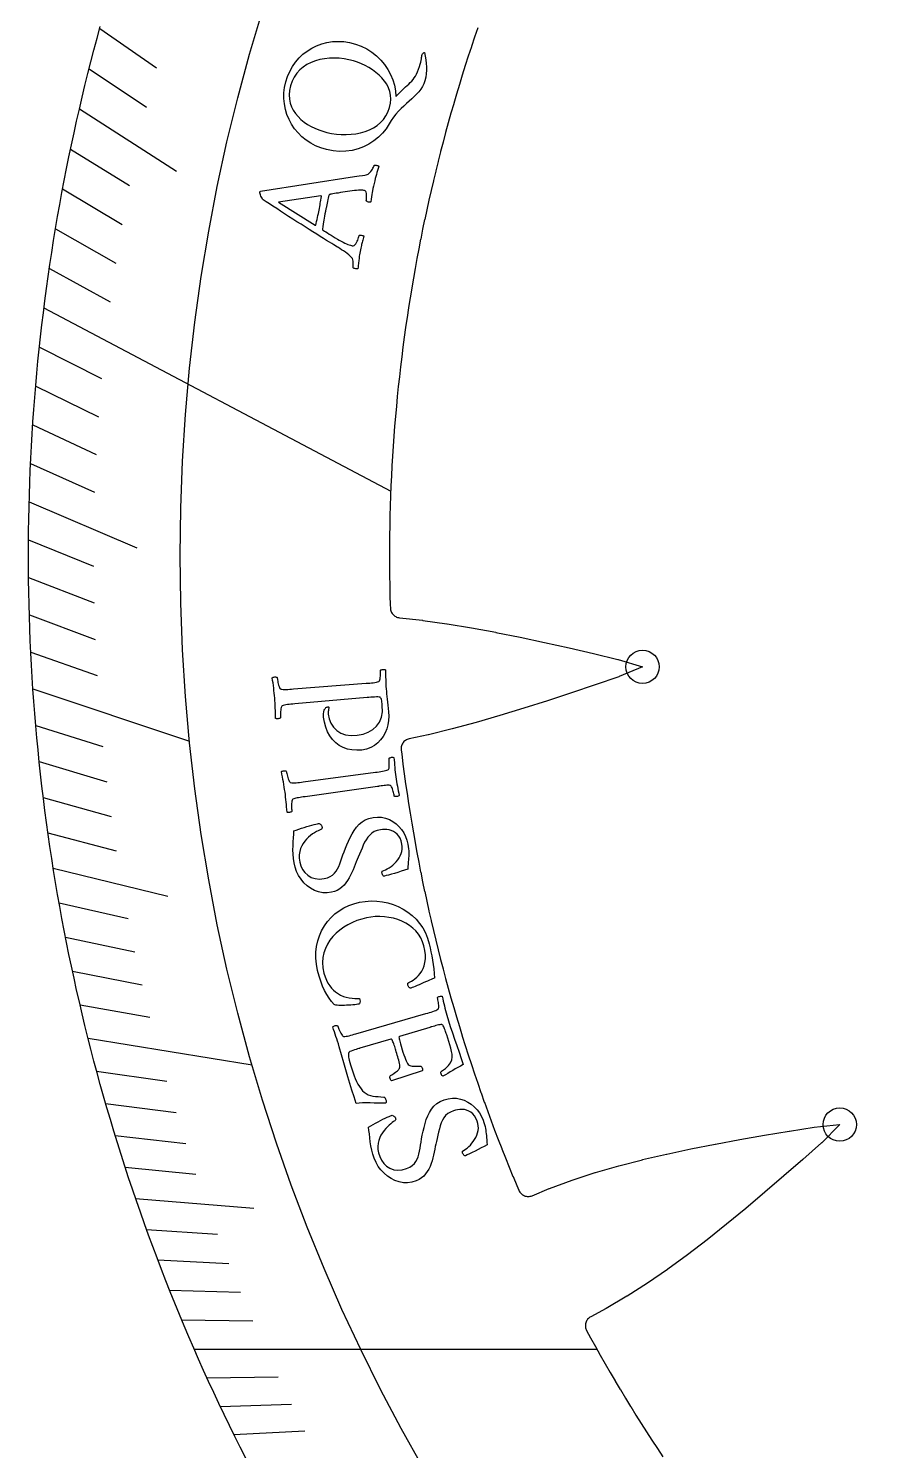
# Model space of a CAD drawing. Header units: millimetres. Extents: x -68 to 68, y -68 to 68.
# Drawn here: x -48.85 to -27.77, y -2.5 to 32.53 of the extents above; entities that cross this region are included whole.
import ezdxf

# ---------------------------------------------------------------- set-up
doc = ezdxf.new("R2010")
doc.units = ezdxf.units.MM
for name, color, linetype in [('CUT_INNER', 6, 'Continuous'), ('ENGRAVE', 7, 'Continuous'), ('ENGRAVE_FINE', 8, 'Continuous'), ('TEXT', 5, 'Continuous')]:
    doc.layers.add(name, color=color, linetype=linetype)

msp = doc.modelspace()

# ---------------------------------------------------------------- linework, layer by layer
at = {"layer": 'CUT_INNER'}
for points in [[(-43.5019, -2.6877), (-43.6375, -2.4204), (-43.7714, -2.1522), (-43.9037, -1.8832), (-44.0344, -1.6134), (-44.1634, -1.3428), (-44.2907, -1.0715), (-44.4164, -0.7993), (-44.5404, -0.5264), (-44.6627, -0.2527), (-44.7834, 0.0217), (-44.9023, 0.2968), (-45.0196, 0.5727), (-45.1352, 0.8493), (-45.249, 1.1266), (-45.3612, 1.4046), (-45.4717, 1.6833), (-45.5804, 1.9626), (-45.6874, 2.2426), (-45.7927, 2.5233), (-45.8963, 2.8046), (-45.9982, 3.0865), (-46.0983, 3.3691), (-46.1967, 3.6522), (-46.2934, 3.936), (-46.3883, 4.2203), (-46.4814, 4.5052), (-46.5728, 4.7907), (-46.6625, 5.0768), (-46.7504, 5.3634), (-46.8365, 5.6505), (-46.9209, 5.9381), (-47.0035, 6.2263), (-47.0844, 6.5149), (-47.1634, 6.8041), (-47.2407, 7.0937), (-47.3162, 7.3838), (-47.39, 7.6744), (-47.4619, 7.9654), (-47.5321, 8.2568), (-47.6005, 8.5487), (-47.667, 8.841), (-47.7318, 9.1336), (-47.7948, 9.4267), (-47.856, 9.7202), (-47.9154, 10.014), (-47.973, 10.3082), (-48.0288, 10.6027), (-48.0827, 10.8976), (-48.1349, 11.1928), (-48.1852, 11.4883), (-48.2338, 11.7841), (-48.2805, 12.0802), (-48.3254, 12.3766), (-48.3685, 12.6732), (-48.4097, 12.9701), (-48.4492, 13.2673), (-48.4868, 13.5647), (-48.5225, 13.8623), (-48.5565, 14.1602), (-48.5886, 14.4582), (-48.6189, 14.7564), (-48.6474, 15.0548), (-48.6741, 15.3534), (-48.6989, 15.6521), (-48.7218, 15.951), (-48.743, 16.2501), (-48.7623, 16.5492), (-48.7797, 16.8484), (-48.7954, 17.1478), (-48.8092, 17.4473), (-48.8211, 17.7468), (-48.8312, 18.0464), (-48.8395, 18.346), (-48.846, 18.6457), (-48.8506, 18.9455), (-48.8533, 19.2452), (-48.8543, 19.545), (-48.8533, 19.8447), (-48.8506, 20.1445), (-48.846, 20.4442), (-48.8396, 20.7439), (-48.8313, 21.0436), (-48.8212, 21.3432), (-48.8092, 21.6427), (-48.7955, 21.9421), (-48.7798, 22.2415), (-48.7624, 22.5408), (-48.7431, 22.8399), (-48.7219, 23.1389), (-48.699, 23.4378), (-48.6742, 23.7365), (-48.6476, 24.0351), (-48.6191, 24.3335), (-48.5888, 24.6318), (-48.5567, 24.9298), (-48.5227, 25.2276), (-48.4869, 25.5253), (-48.4493, 25.8227), (-48.4099, 26.1198), (-48.3687, 26.4167), (-48.3256, 26.7134), (-48.2807, 27.0098), (-48.234, 27.3059), (-48.1855, 27.6017), (-48.1351, 27.8972), (-48.083, 28.1924), (-48.029, 28.4873), (-47.9733, 28.7818), (-47.9157, 29.076), (-47.8563, 29.3698), (-47.7951, 29.6633), (-47.7322, 29.9563), (-47.6674, 30.249), (-47.6008, 30.5413), (-47.5324, 30.8332), (-47.4623, 31.1246), (-47.3903, 31.4156), (-47.3166, 31.7062), (-47.2411, 31.9963), (-47.1638, 32.2859), (-47.0848, 32.5751)], [(-37.7889, 32.5451), (-37.8674, 32.3145), (-37.8679, 32.313), (-37.9451, 32.0819), (-37.9455, 32.0804), (-38.0213, 31.8488), (-38.0217, 31.8474), (-38.096, 31.6153), (-38.0965, 31.6138), (-38.1694, 31.3813), (-38.1698, 31.3799), (-38.2413, 31.1469), (-38.2417, 31.1454), (-38.3117, 30.912), (-38.3122, 30.9106), (-38.3808, 30.6767), (-38.3812, 30.6753), (-38.4483, 30.441), (-38.4488, 30.4396), (-38.5145, 30.2049), (-38.5149, 30.2034), (-38.5791, 29.9684), (-38.5795, 29.9669), (-38.6424, 29.7315), (-38.6428, 29.73), (-38.7041, 29.4942), (-38.7045, 29.4927), (-38.7645, 29.2565), (-38.7648, 29.255), (-38.8233, 29.0185), (-38.8237, 29.017), (-38.8807, 28.7801), (-38.8811, 28.7786), (-38.9366, 28.5413), (-38.937, 28.5398), (-38.9911, 28.3023), (-38.9914, 28.3008), (-39.0441, 28.0629), (-39.0444, 28.0614), (-39.0956, 27.8231), (-39.0959, 27.8216), (-39.1457, 27.5831), (-39.146, 27.5816), (-39.1942, 27.3427), (-39.1945, 27.3412), (-39.2414, 27.1021), (-39.2416, 27.1006), (-39.287, 26.8612), (-39.2873, 26.8597), (-39.3311, 26.62), (-39.3314, 26.6185), (-39.3738, 26.3785), (-39.3741, 26.377), (-39.415, 26.1368), (-39.4152, 26.1353), (-39.4547, 25.8948), (-39.4549, 25.8933), (-39.4929, 25.6526), (-39.4931, 25.6511), (-39.5296, 25.4102), (-39.5298, 25.4087), (-39.5649, 25.1675), (-39.5651, 25.166), (-39.5986, 24.9246), (-39.5988, 24.9231), (-39.6309, 24.6816), (-39.6311, 24.68), (-39.6616, 24.4383), (-39.6618, 24.4368), (-39.6909, 24.1949), (-39.6911, 24.1933), (-39.7187, 23.9512), (-39.7189, 23.9497), (-39.745, 23.7074), (-39.7451, 23.7059), (-39.7698, 23.4635), (-39.7699, 23.462), (-39.793, 23.2194), (-39.7932, 23.2179), (-39.8148, 22.9752), (-39.815, 22.9736), (-39.8351, 22.7308), (-39.8353, 22.7293), (-39.8539, 22.4863), (-39.854, 22.4848), (-39.8712, 22.2417), (-39.8713, 22.2402), (-39.887, 21.997), (-39.8871, 21.9955), (-39.9013, 21.7522), (-39.9014, 21.7507), (-39.9141, 21.5074), (-39.9142, 21.5058), (-39.9254, 21.2624), (-39.9254, 21.2609), (-39.9352, 21.0174), (-39.9352, 21.0159), (-39.9434, 20.7723), (-39.9435, 20.7708), (-39.9502, 20.5272), (-39.9502, 20.5257), (-39.9555, 20.2821), (-39.9555, 20.2805), (-39.9592, 20.0369), (-39.9593, 20.0354), (-39.9615, 19.7917), (-39.9615, 19.7902), (-39.9623, 19.5465), (-39.9623, 19.545), (-39.9615, 19.3013), (-39.9615, 19.2998), (-39.9593, 19.0561), (-39.9592, 19.0546), (-39.9555, 18.8109), (-39.9555, 18.8094), (-39.9502, 18.5658), (-39.9502, 18.5642), (-39.9435, 18.3207), (-39.9434, 18.3191), (-39.9412, 18.2535), (-39.9393, 18.2299), (-39.9351, 18.2065), (-39.9288, 18.1836), (-39.9202, 18.1614), (-39.9097, 18.1401), (-39.8971, 18.12), (-39.8827, 18.1011), (-39.8666, 18.0837), (-39.8489, 18.0678), (-39.8297, 18.0538), (-39.8093, 18.0416), (-39.7879, 18.0314), (-39.7656, 18.0232), (-39.7426, 18.0173), (-39.7191, 18.0135), (-39.1465, 17.9496), (-39.1429, 17.9491), (-38.5465, 17.8651), (-38.5435, 17.8646), (-37.9458, 17.7657), (-37.9434, 17.7653), (-37.3446, 17.6541), (-37.3427, 17.6537), (-36.7429, 17.5329), (-36.7415, 17.5326), (-36.1414, 17.4047), (-35.5392, 17.2711), (-34.9367, 17.133), (-34.9354, 17.1327), (-34.3371, 16.9888), (-34.3299, 16.9869), (-33.7346, 16.8054), (-33.7297, 16.8036), (-33.7347, 16.8012), (-34.309, 16.5624), (-34.316, 16.5598), (-34.8974, 16.358), (-34.8986, 16.3575), (-35.483, 16.1616), (-36.0689, 15.9697), (-36.6556, 15.7829), (-36.6569, 15.7825), (-37.242, 15.6035), (-37.2438, 15.6029), (-37.8289, 15.4336), (-37.8312, 15.4329), (-38.4164, 15.2759), (-38.4193, 15.2751), (-39.0045, 15.133), (-39.008, 15.1322), (-39.478, 15.0324), (-39.5019, 15.0261), (-39.525, 15.0174), (-39.5471, 15.0066), (-39.5681, 14.9935), (-39.5877, 14.9785), (-39.6057, 14.9617), (-39.6219, 14.9431), (-39.6363, 14.9231), (-39.6486, 14.9017), (-39.6587, 14.8792), (-39.6666, 14.8558), (-39.6721, 14.8317), (-39.6753, 14.8073), (-39.676, 14.7826), (-39.6742, 14.758), (-39.6618, 14.6547), (-39.6616, 14.6532), (-39.6311, 14.4114), (-39.6309, 14.4099), (-39.5988, 14.1683), (-39.5986, 14.1668), (-39.5651, 13.9255), (-39.5649, 13.924), (-39.5298, 13.6828), (-39.5296, 13.6813), (-39.4931, 13.4404), (-39.4929, 13.4389), (-39.4549, 13.1982), (-39.4547, 13.1966), (-39.4152, 12.9562), (-39.415, 12.9547), (-39.3741, 12.7145), (-39.3738, 12.713), (-39.3314, 12.473), (-39.3311, 12.4715), (-39.2873, 12.2318), (-39.287, 12.2303), (-39.2416, 11.9909), (-39.2414, 11.9894), (-39.1945, 11.7502), (-39.1942, 11.7487), (-39.146, 11.5099), (-39.1457, 11.5084), (-39.0959, 11.2698), (-39.0956, 11.2683), (-39.0444, 11.0301), (-39.0441, 11.0286), (-38.9914, 10.7907), (-38.9911, 10.7892), (-38.937, 10.5516), (-38.9366, 10.5501), (-38.8811, 10.3129), (-38.8807, 10.3114), (-38.8237, 10.0745), (-38.8233, 10.073), (-38.7648, 9.8364), (-38.7645, 9.835), (-38.7045, 9.5988), (-38.7041, 9.5973), (-38.6428, 9.3615), (-38.6424, 9.36), (-38.5795, 9.1246), (-38.5791, 9.1231), (-38.5149, 8.888), (-38.5145, 8.8865), (-38.4488, 8.6519), (-38.4483, 8.6504), (-38.3812, 8.4162), (-38.3808, 8.4147), (-38.3122, 8.1809), (-38.3117, 8.1794), (-38.2417, 7.946), (-38.2413, 7.9446), (-38.1698, 7.7116), (-38.1694, 7.7101), (-38.0965, 7.4776), (-38.096, 7.4762), (-38.0217, 7.2441), (-38.0213, 7.2426), (-37.9455, 7.011), (-37.9451, 7.0096), (-37.8679, 6.7784), (-37.8674, 6.777), (-37.7889, 6.5463), (-37.7884, 6.5449), (-37.7084, 6.3147), (-37.7079, 6.3133), (-37.6265, 6.0836), (-37.626, 6.0821), (-37.5432, 5.853), (-37.5427, 5.8515), (-37.4585, 5.6229), (-37.4579, 5.6214), (-37.3723, 5.3933), (-37.3718, 5.3918), (-37.2848, 5.1642), (-37.2842, 5.1628), (-37.1958, 4.9357), (-37.1953, 4.9343), (-37.1055, 4.7078), (-37.1049, 4.7063), (-37.0137, 4.4804), (-37.0132, 4.479), (-36.9206, 4.2535), (-36.92, 4.2521), (-36.8261, 4.0273), (-36.8255, 4.0259), (-36.776, 3.9094), (-36.7654, 3.8875), (-36.7526, 3.8666), (-36.7379, 3.8471), (-36.7214, 3.8291), (-36.7031, 3.8129), (-36.6834, 3.7984), (-36.6624, 3.786), (-36.6403, 3.7757), (-36.6172, 3.7676), (-36.5935, 3.7618), (-36.5693, 3.7583), (-36.5449, 3.7572), (-36.5205, 3.7585), (-36.4964, 3.7622), (-36.4727, 3.7682), (-36.4497, 3.7765), (-36.0272, 3.9526), (-36.0223, 3.9545), (-35.4666, 4.1592), (-35.4622, 4.1607), (-34.8963, 4.345), (-34.8923, 4.3463), (-34.3172, 4.5125), (-34.3138, 4.5135), (-33.7306, 4.6641), (-33.7277, 4.6648), (-33.1376, 4.8021), (-33.1352, 4.8026), (-32.5394, 4.9291), (-32.5376, 4.9295), (-31.9372, 5.0474), (-31.9358, 5.0477), (-31.3324, 5.1591), (-30.7249, 5.2661), (-30.1154, 5.3691), (-30.1141, 5.3693), (-29.5063, 5.4654), (-29.4989, 5.4663), (-28.8794, 5.5265), (-28.8742, 5.5267), (-28.878, 5.5226), (-29.3172, 5.0822), (-29.3226, 5.077), (-29.7825, 4.6681), (-29.7835, 4.6673), (-30.2484, 4.2626), (-30.7163, 3.8611), (-31.1868, 3.464), (-31.1879, 3.4631), (-31.6599, 3.0738), (-31.6614, 3.0726), (-32.1371, 2.6923), (-32.139, 2.6908), (-32.6195, 2.3218), (-32.6219, 2.32), (-33.1083, 1.9647), (-33.1112, 1.9626), (-33.6046, 1.6236), (-33.608, 1.6213), (-34.1095, 1.3008), (-34.1136, 1.2983), (-34.6242, 0.9986), (-34.6288, 0.996), (-35.0053, 0.7959), (-35.0265, 0.7832), (-35.0464, 0.7685), (-35.0647, 0.7519), (-35.0813, 0.7336), (-35.096, 0.7137), (-35.1087, 0.6925), (-35.1192, 0.6702), (-35.1275, 0.6469), (-35.1334, 0.6229), (-35.1369, 0.5984), (-35.138, 0.5737), (-35.1366, 0.549), (-35.1328, 0.5246), (-35.1266, 0.5007), (-35.1181, 0.4775), (-35.1074, 0.4552), (-35.0101, 0.2773), (-35.0094, 0.2759), (-34.8912, 0.0628), (-34.8905, 0.0615), (-34.771, -0.1509), (-34.7703, -0.1523), (-34.6495, -0.3639), (-34.6487, -0.3652), (-34.5267, -0.5761), (-34.5259, -0.5775), (-34.4026, -0.7876), (-34.4018, -0.7889), (-34.2772, -0.9983), (-34.2764, -0.9996), (-34.1505, -1.2083), (-34.1497, -1.2096), (-34.0225, -1.4174), (-34.0217, -1.4187), (-33.8932, -1.6258), (-33.8924, -1.6271), (-33.7627, -1.8333), (-33.7619, -1.8346), (-33.6309, -2.0401), (-33.63, -2.0414), (-33.4978, -2.246), (-33.4969, -2.2473), (-33.3634, -2.4512), (-33.3626, -2.4525), (-33.2278, -2.6555)]]:
    msp.add_lwpolyline(points, dxfattribs=at)
at = {"layer": 'ENGRAVE'}
for points in [[(-48.4717, 25.6478), (-39.9309, 21.1286)], [(-48.7436, 16.2595), (-44.8873, 14.9731)], [(-47.3858, 7.6575), (-43.3415, 7.004)], [(-44.7739, 0), (-34.8561, 0)]]:
    msp.add_lwpolyline(points, dxfattribs=at)
for centre, radius in [((0, 19.5457), 45.1196), ((-33.7289, 16.8037), 0.4104), ((-28.8735, 5.5271), 0.4104)]:
    msp.add_circle(centre, radius, dxfattribs=at)
at = {"layer": 'ENGRAVE_FINE'}
for points in [[(-47.0981, 32.5267), (-45.7005, 31.5615)], [(-47.3602, 31.5353), (-45.9443, 30.5925)], [(-47.5997, 30.546), (-45.2065, 29.0102)], [(-47.817, 29.5592), (-46.366, 28.6622)], [(-48.0125, 28.5755), (-46.5445, 27.7018)], [(-48.1865, 27.5954), (-46.702, 26.7453)], [(-48.3395, 26.6194), (-46.8389, 25.7931)], [(-48.5836, 24.6811), (-47.0524, 23.9032)], [(-48.6756, 23.7197), (-47.1297, 22.9663)], [(-48.7482, 22.7639), (-47.1881, 22.0354)], [(-48.8016, 21.8141), (-47.2278, 21.1107)], [(-48.8363, 20.8707), (-46.1863, 19.7382)], [(-48.8527, 19.934), (-47.253, 19.2812)], [(-48.8513, 19.0042), (-47.2393, 18.3771)], [(-48.8323, 18.0817), (-47.2086, 17.4805)], [(-48.7963, 17.1667), (-47.1613, 16.5915)], [(-48.6746, 15.3602), (-47.0186, 14.8376)], [(-48.5898, 14.4692), (-46.924, 13.9731)], [(-48.4895, 13.5865), (-46.8144, 13.1172)], [(-48.374, 12.7125), (-46.6902, 12.27)], [(-48.2439, 11.8472), (-45.4178, 11.1532)], [(-48.0994, 10.9909), (-46.3997, 10.6025)], [(-47.941, 10.1436), (-46.2341, 9.7825)], [(-47.769, 9.3056), (-46.0554, 8.9718)], [(-47.5838, 8.4768), (-45.8641, 8.1705)], [(-47.1752, 6.8478), (-45.4448, 6.5966)], [(-46.9525, 6.0476), (-45.2176, 5.8242)], [(-46.718, 5.2572), (-44.9791, 5.0615)], [(-46.4721, 4.4765), (-44.7297, 4.3086)], [(-46.215, 3.7056), (-43.2994, 3.4718)], [(-45.9472, 2.9446), (-44.1994, 2.8326)], [(-45.6688, 2.1935), (-43.9191, 2.1095)], [(-45.3803, 1.4524), (-43.6292, 1.3963)], [(-45.0819, 0.7212), (-43.33, 0.6932)], [(-44.4567, -0.7112), (-42.7049, -0.6832)], [(-44.1305, -1.4124), (-42.3794, -1.3563)], [(-43.7955, -2.1035), (-42.0459, -2.0195)]]:
    msp.add_lwpolyline(points, dxfattribs=at)
at = {"layer": 'TEXT'}
for points in [[(-42.5173, 31.2107), (-42.4739, 31.3443), (-42.4191, 31.4705), (-42.353, 31.589), (-42.2755, 31.6998), (-42.1882, 31.8015), (-42.0925, 31.8927), (-41.9883, 31.9734), (-41.8758, 32.0436), (-41.7566, 32.1023), (-41.6322, 32.1485), (-41.5026, 32.1824), (-41.3679, 32.2039), (-41.2296, 32.2116), (-41.0891, 32.204), (-40.9464, 32.1814), (-40.8014, 32.1437), (-40.6565, 32.0906), (-40.5216, 32.0242), (-40.3968, 31.9446), (-40.282, 31.8519), (-40.1782, 31.7488), (-40.0864, 31.6382), (-40.0066, 31.52), (-39.9387, 31.3941), (-39.8837, 31.2632), (-39.8428, 31.1296), (-39.816, 30.9933), (-39.8032, 30.8542), (-39.7506, 30.911), (-39.7004, 30.9626), (-39.6527, 31.0089), (-39.6075, 31.05), (-39.5647, 31.088), (-39.5241, 31.1249), (-39.4856, 31.1608), (-39.4492, 31.1956), (-39.4149, 31.2314), (-39.3824, 31.2701), (-39.3517, 31.3117), (-39.3228, 31.3561), (-39.2954, 31.4056), (-39.2695, 31.462), (-39.2448, 31.5255), (-39.2214, 31.5961), (-39.2055, 31.65), (-39.1925, 31.6987), (-39.1824, 31.7421), (-39.1753, 31.7804), (-39.1702, 31.8128), (-39.1663, 31.839), (-39.1635, 31.8588), (-39.1618, 31.8723), (-39.1582, 31.882), (-39.1535, 31.8917), (-39.1478, 31.9012), (-39.1409, 31.9107), (-39.1336, 31.9192), (-39.1263, 31.9258), (-39.119, 31.9306), (-39.1117, 31.9335), (-39.109, 31.9345), (-39.1058, 31.9349), (-39.1024, 31.9346), (-39.0985, 31.9336), (-39.0826, 31.8436), (-39.0696, 31.7553), (-39.0593, 31.669), (-39.0519, 31.5844), (-39.0499, 31.5003), (-39.056, 31.4153), (-39.0701, 31.3294), (-39.0923, 31.2425), (-39.1186, 31.1687), (-39.1524, 31.099), (-39.1936, 31.0332), (-39.2422, 30.9714), (-39.2961, 30.9118), (-39.3533, 30.8528), (-39.4138, 30.7942), (-39.4775, 30.7362), (-39.543, 30.6774), (-39.6085, 30.6167), (-39.6742, 30.5539), (-39.7401, 30.4891), (-39.804, 30.4204), (-39.8639, 30.346), (-39.9197, 30.2657), (-39.9714, 30.1797), (-40.0476, 30.0589), (-40.1355, 29.9483), (-40.2354, 29.8479), (-40.3471, 29.7574), (-40.4689, 29.6789), (-40.5989, 29.6142), (-40.7371, 29.5634), (-40.8836, 29.5265), (-41.0361, 29.5051), (-41.1921, 29.501), (-41.3517, 29.5143), (-41.5148, 29.5451), (-41.6514, 29.5849), (-41.7804, 29.6366), (-41.9015, 29.7003), (-42.0148, 29.7761), (-42.1193, 29.8621), (-42.2138, 29.9563), (-42.2983, 30.0587), (-42.3728, 30.1694), (-42.4361, 30.2867), (-42.4871, 30.4092), (-42.5256, 30.5368), (-42.5518, 30.6694), (-42.5645, 30.8046), (-42.563, 30.94), (-42.5473, 31.0754), (-42.5173, 31.2107)], [(-42.4002, 31.1152), (-42.4243, 31.0018), (-42.4335, 30.8935), (-42.4278, 30.7903), (-42.4072, 30.6924), (-42.3741, 30.6001), (-42.331, 30.5134), (-42.278, 30.4326), (-42.215, 30.3575), (-42.1438, 30.2883), (-42.0662, 30.2248), (-41.9822, 30.1671), (-41.8919, 30.1152), (-41.7977, 30.0692), (-41.7019, 30.0293), (-41.6046, 29.9953), (-41.5058, 29.9674), (-41.3892, 29.9423), (-41.2708, 29.9252), (-41.1507, 29.9161), (-41.0288, 29.9148), (-40.9077, 29.9217), (-40.7899, 29.9369), (-40.6752, 29.9606), (-40.5637, 29.9926), (-40.4576, 30.0333), (-40.3591, 30.0828), (-40.2682, 30.1413), (-40.1847, 30.2087), (-40.1111, 30.2856), (-40.0497, 30.3728), (-40.0004, 30.4704), (-39.9631, 30.5783), (-39.9401, 30.6853), (-39.9314, 30.7877), (-39.937, 30.8858), (-39.957, 30.9795), (-39.9892, 31.0688), (-40.0315, 31.1538), (-40.084, 31.2343), (-40.1467, 31.3106), (-40.2176, 31.3819), (-40.2946, 31.448), (-40.3778, 31.5087), (-40.4672, 31.564), (-40.5604, 31.6138), (-40.655, 31.6578), (-40.7512, 31.6959), (-40.8488, 31.7282), (-40.9641, 31.7583), (-41.0813, 31.7803), (-41.2003, 31.7942), (-41.3213, 31.7998), (-41.4418, 31.7966), (-41.5596, 31.784), (-41.6747, 31.762), (-41.787, 31.7304), (-41.8943, 31.6891), (-41.9942, 31.6381), (-42.0867, 31.5773), (-42.1717, 31.5067), (-42.2469, 31.4256), (-42.3102, 31.3333), (-42.3613, 31.2298), (-42.4002, 31.1152)], [(-41.2381, 27.139), (-41.244, 27.1426), (-41.2616, 27.1534), (-41.2909, 27.1714), (-41.3318, 27.1966), (-41.3829, 27.228), (-41.4423, 27.2644), (-41.51, 27.306), (-41.5861, 27.3527), (-41.6685, 27.4037), (-41.7553, 27.4581), (-41.8466, 27.5159), (-41.9421, 27.5772), (-42.0406, 27.6406), (-42.1404, 27.7047), (-42.2417, 27.7697), (-42.3444, 27.8354), (-42.4466, 27.901), (-42.5466, 27.9656), (-42.6443, 28.0291), (-42.7399, 28.0916), (-42.8314, 28.1519), (-42.9171, 28.2086), (-42.9972, 28.2619), (-43.0715, 28.3116), (-43.0862, 28.3262), (-43.1008, 28.3461), (-43.1154, 28.3712), (-43.13, 28.4017), (-43.1424, 28.4326), (-43.1503, 28.459), (-43.1538, 28.4808), (-43.1529, 28.4981), (-43.152, 28.5019), (-43.1509, 28.505), (-43.1498, 28.5071), (-43.1486, 28.5084), (-43.1472, 28.5096), (-43.1453, 28.5116), (-43.143, 28.5143), (-43.1402, 28.5178), (-40.823, 28.8819), (-40.7087, 28.8975), (-40.6232, 28.9095), (-40.5665, 28.9179), (-40.5385, 28.9229), (-40.5139, 28.9303), (-40.4898, 28.9429), (-40.466, 28.9605), (-40.4427, 28.9833), (-40.4207, 29.0089), (-40.401, 29.035), (-40.3836, 29.0616), (-40.3685, 29.0888), (-40.356, 29.1138), (-40.3465, 29.1339), (-40.34, 29.1492), (-40.3366, 29.1596), (-40.3234, 29.1636), (-40.308, 29.1644), (-40.2904, 29.1621), (-40.2706, 29.1566), (-40.2518, 29.15), (-40.2374, 29.1444), (-40.2273, 29.1399), (-40.2215, 29.1364), (-40.2389, 29.0809), (-40.2553, 29.0282), (-40.2706, 28.9785), (-40.2849, 28.9317), (-40.2988, 28.884), (-40.3129, 28.8316), (-40.3272, 28.7745), (-40.3417, 28.7127), (-40.3561, 28.6474), (-40.3683, 28.5876), (-40.3784, 28.5333), (-40.3864, 28.4847), (-40.3938, 28.4359), (-40.4022, 28.3813), (-40.4114, 28.3209), (-40.4216, 28.2547), (-40.4328, 28.2499), (-40.4466, 28.248), (-40.463, 28.249), (-40.482, 28.2529), (-40.5005, 28.2589), (-40.5156, 28.266), (-40.5272, 28.2741), (-40.5354, 28.2834), (-40.5319, 28.3042), (-40.529, 28.3305), (-40.5268, 28.3622), (-40.5253, 28.3993), (-40.5253, 28.4363), (-40.528, 28.4675), (-40.5332, 28.4929), (-40.5411, 28.5126), (-40.5492, 28.5218), (-40.5609, 28.5297), (-40.5761, 28.5362), (-40.5948, 28.5414), (-40.6167, 28.5445), (-40.6458, 28.5458), (-40.682, 28.5452), (-40.7253, 28.5427), (-40.7738, 28.5387), (-40.8255, 28.5335), (-40.8804, 28.527), (-40.9385, 28.5194), (-40.9978, 28.5111), (-41.0563, 28.5025), (-41.1141, 28.4937), (-41.1711, 28.4847), (-41.2252, 28.4759), (-41.2744, 28.4679), (-41.3185, 28.4607), (-41.3577, 28.4542), (-41.3898, 28.4489), (-41.4127, 28.445), (-41.4264, 28.4427), (-41.431, 28.442), (-41.4316, 28.4416), (-41.4335, 28.4404), (-41.4366, 28.4383), (-41.441, 28.4355), (-41.4454, 28.4321), (-41.4489, 28.4286), (-41.4513, 28.4248), (-41.4527, 28.4208), (-41.4615, 28.3884), (-41.4705, 28.3524), (-41.4797, 28.3126), (-41.4891, 28.2691), (-41.4985, 28.2245), (-41.5075, 28.1815), (-41.5161, 28.14), (-41.5244, 28.1), (-41.5265, 28.0897), (-41.5286, 28.0793), (-41.5307, 28.069), (-41.5328, 28.0587), (-41.5349, 28.0486), (-41.5368, 28.0391), (-41.5387, 28.0301), (-41.5404, 28.0215), (-41.5524, 27.9619), (-41.5631, 27.9068), (-41.5726, 27.8564), (-41.5808, 27.8105), (-41.5886, 27.7637), (-41.5968, 27.7105), (-41.6054, 27.651), (-41.6143, 27.5852), (-41.6144, 27.5828), (-41.6137, 27.5797), (-41.6125, 27.576), (-41.6105, 27.5716), (-41.6085, 27.5674), (-41.6071, 27.5645), (-41.6062, 27.5627), (-41.6059, 27.5621), (-41.6012, 27.5592), (-41.5869, 27.5504), (-41.563, 27.5358), (-41.5296, 27.5153), (-41.4897, 27.4908), (-41.4462, 27.4641), (-41.3991, 27.4351), (-41.3484, 27.4039), (-41.2967, 27.3724), (-41.2465, 27.3426), (-41.1978, 27.3144), (-41.1508, 27.2879), (-41.1045, 27.2619), (-41.0617, 27.24), (-41.0224, 27.2222), (-40.9867, 27.2086), (-40.9543, 27.1979), (-40.9253, 27.1892), (-40.8997, 27.1824), (-40.8774, 27.1776), (-40.8552, 27.1775), (-40.8338, 27.1857), (-40.8133, 27.2022), (-40.7935, 27.227), (-40.7754, 27.2564), (-40.7594, 27.2867), (-40.7456, 27.3179), (-40.7339, 27.35), (-40.7245, 27.3796), (-40.7174, 27.403), (-40.7124, 27.4203), (-40.7097, 27.4314), (-40.7027, 27.434), (-40.6914, 27.4352), (-40.6758, 27.4351), (-40.656, 27.4336), (-40.6356, 27.4309), (-40.6183, 27.4273), (-40.6041, 27.4227), (-40.593, 27.4172), (-40.6022, 27.3806), (-40.6109, 27.3468), (-40.6189, 27.3158), (-40.6265, 27.2876), (-40.6337, 27.2607), (-40.6409, 27.2338), (-40.6481, 27.207), (-40.6553, 27.1801), (-40.6627, 27.151), (-40.6702, 27.1175), (-40.6781, 27.0796), (-40.6861, 27.0373), (-40.6937, 26.9946), (-40.7001, 26.9552), (-40.7053, 26.9194), (-40.7093, 26.8869), (-40.7127, 26.8562), (-40.7161, 26.8255), (-40.7194, 26.7947), (-40.7228, 26.764), (-40.7264, 26.7313), (-40.7308, 26.6945), (-40.7358, 26.6536), (-40.7415, 26.6087), (-40.7484, 26.6063), (-40.7596, 26.6056), (-40.7749, 26.6067), (-40.7945, 26.6096), (-40.8146, 26.6136), (-40.8318, 26.6181), (-40.8459, 26.6232), (-40.857, 26.6288), (-40.8545, 26.6504), (-40.8531, 26.6788), (-40.8529, 26.714), (-40.8539, 26.7559), (-40.8576, 26.7977), (-40.8653, 26.8328), (-40.8771, 26.861), (-40.8931, 26.8823), (-40.9282, 26.9189), (-40.9659, 26.9537), (-41.0064, 26.9867), (-41.0495, 27.0178), (-41.0947, 27.048), (-41.1412, 27.0783), (-41.189, 27.1086), (-41.2381, 27.139)], [(-42.6995, 28.2492), (-41.7963, 27.6807), (-41.7958, 27.6807), (-41.7941, 27.6808), (-41.7914, 27.681), (-41.7877, 27.6812), (-41.7838, 27.6816), (-41.781, 27.6826), (-41.7791, 27.6839), (-41.7782, 27.6858), (-41.7682, 27.7268), (-41.7577, 27.7717), (-41.7465, 27.8206), (-41.7348, 27.8734), (-41.7235, 27.9255), (-41.7134, 27.9721), (-41.7047, 28.0134), (-41.6972, 28.0492), (-41.688, 28.0958), (-41.6797, 28.1401), (-41.6723, 28.1822), (-41.6659, 28.222), (-41.6598, 28.2616), (-41.6532, 28.3031), (-41.6462, 28.3463), (-41.6388, 28.3914), (-41.6387, 28.3953), (-41.64, 28.3987), (-41.6427, 28.4015), (-41.6469, 28.4039), (-41.6512, 28.4058), (-41.6542, 28.4071), (-41.6561, 28.4079), (-41.6567, 28.4082)], [(-40.6462, 14.7554), (-40.7692, 14.7481), (-40.8861, 14.7557), (-40.9969, 14.7785), (-41.1016, 14.8166), (-41.1985, 14.8687), (-41.2859, 14.9336), (-41.3638, 15.0114), (-41.432, 15.1019), (-41.4892, 15.2038), (-41.5339, 15.3155), (-41.5659, 15.437), (-41.5853, 15.5681), (-41.5865, 15.5864), (-41.5869, 15.6075), (-41.5864, 15.6314), (-41.5851, 15.658), (-41.5828, 15.6847), (-41.5791, 15.7089), (-41.574, 15.7305), (-41.5677, 15.7495), (-41.5629, 15.7553), (-41.5565, 15.7634), (-41.5484, 15.7738), (-41.5386, 15.7864), (-41.5269, 15.7987), (-41.513, 15.808), (-41.497, 15.8142), (-41.4788, 15.8174), (-41.4677, 15.8171), (-41.4601, 15.8138), (-41.456, 15.8075), (-41.4555, 15.7982), (-41.4583, 15.7806), (-41.4614, 15.7625), (-41.4647, 15.7437), (-41.4682, 15.7245), (-41.471, 15.7045), (-41.4725, 15.6835), (-41.4725, 15.6616), (-41.471, 15.6388), (-41.4489, 15.52), (-41.4064, 15.4134), (-41.3435, 15.3192), (-41.2603, 15.2375), (-41.1591, 15.1737), (-41.0421, 15.1331), (-40.9095, 15.1157), (-40.7612, 15.1212), (-40.6139, 15.1477), (-40.4844, 15.1931), (-40.3725, 15.2572), (-40.2782, 15.34), (-40.2054, 15.4412), (-40.158, 15.5607), (-40.1358, 15.6987), (-40.1386, 15.8553), (-40.1408, 15.8761), (-40.1439, 15.9018), (-40.148, 15.9323), (-40.1531, 15.9676), (-40.1599, 16.0012), (-40.1691, 16.0266), (-40.1809, 16.0438), (-40.1951, 16.0528), (-40.2184, 16.0581), (-40.2482, 16.0611), (-40.2846, 16.0617), (-40.3275, 16.0599), (-40.3738, 16.0568), (-40.4203, 16.0535), (-40.4671, 16.0498), (-40.5141, 16.0459), (-42.2974, 15.8918), (-42.3437, 15.8877), (-42.3884, 15.8834), (-42.4315, 15.879), (-42.4729, 15.8745), (-42.5116, 15.8691), (-42.5464, 15.8621), (-42.5772, 15.8536), (-42.6041, 15.8434), (-42.6139, 15.8349), (-42.6226, 15.8199), (-42.6301, 15.7984), (-42.6366, 15.7704), (-42.6417, 15.7388), (-42.6455, 15.7065), (-42.6477, 15.6735), (-42.6486, 15.6399), (-42.6485, 15.6084), (-42.6481, 15.5823), (-42.6474, 15.5613), (-42.6463, 15.5456), (-42.656, 15.5388), (-42.6689, 15.5331), (-42.6852, 15.5284), (-42.7049, 15.5248), (-42.7247, 15.523), (-42.7415, 15.5241), (-42.7554, 15.5278), (-42.7663, 15.5344), (-42.7682, 15.5996), (-42.7701, 15.6634), (-42.7721, 15.7258), (-42.7741, 15.7868), (-42.7765, 15.8476), (-42.7798, 15.909), (-42.7838, 15.9712), (-42.7886, 16.0342), (-42.794, 16.0955), (-42.8001, 16.1569), (-42.807, 16.2187), (-42.8146, 16.2806), (-42.8227, 16.343), (-42.831, 16.4063), (-42.8396, 16.4704), (-42.8484, 16.5353), (-42.8387, 16.5435), (-42.8256, 16.5495), (-42.8092, 16.5533), (-42.7894, 16.5548), (-42.7694, 16.5544), (-42.7525, 16.5525), (-42.7388, 16.5489), (-42.7282, 16.5438), (-42.7267, 16.5281), (-42.724, 16.5073), (-42.7201, 16.4814), (-42.7151, 16.4504), (-42.7087, 16.4172), (-42.7011, 16.3846), (-42.6921, 16.3527), (-42.6818, 16.3214), (-42.6708, 16.2942), (-42.6599, 16.2743), (-42.6489, 16.2619), (-42.638, 16.2568), (-42.6098, 16.2512), (-42.578, 16.2478), (-42.5426, 16.2466), (-42.5035, 16.2476), (-42.4619, 16.2498), (-42.4187, 16.2525), (-42.3739, 16.2556), (-42.3275, 16.259), (-40.5387, 16.3979), (-40.4922, 16.4017), (-40.447, 16.4056), (-40.4033, 16.4096), (-40.3608, 16.4138), (-40.3212, 16.4188), (-40.2857, 16.4254), (-40.2543, 16.4333), (-40.2271, 16.4428), (-40.2155, 16.4492), (-40.206, 16.4625), (-40.1986, 16.4825), (-40.1934, 16.5094), (-40.1896, 16.5398), (-40.1866, 16.5707), (-40.1845, 16.6021), (-40.1832, 16.6339), (-40.1825, 16.6635), (-40.1822, 16.6881), (-40.1824, 16.7078), (-40.183, 16.7226), (-40.1732, 16.7288), (-40.1601, 16.734), (-40.1437, 16.7381), (-40.124, 16.7411), (-40.1041, 16.7424), (-40.0873, 16.7411), (-40.0735, 16.7373), (-40.0629, 16.731), (-40.0608, 16.6699), (-40.059, 16.6095), (-40.0574, 16.5499), (-40.0561, 16.491), (-40.0544, 16.4326), (-40.0519, 16.3745), (-40.0485, 16.3168), (-40.0442, 16.2594), (-40.0389, 16.199), (-40.0328, 16.1364), (-40.0259, 16.0715), (-40.0181, 16.0043), (-40.0099, 15.9336), (-40.0017, 15.8581), (-39.9934, 15.7776), (-39.985, 15.6923), (-39.9802, 15.5868), (-39.9864, 15.4824), (-40.0034, 15.3792), (-40.0315, 15.2769), (-40.0703, 15.1789), (-40.1197, 15.0883), (-40.1797, 15.005), (-40.2505, 14.9291), (-40.3324, 14.864), (-40.4255, 14.8133), (-40.5301, 14.7771), (-40.6462, 14.7554)], [(-39.8073, 14.0943), (-39.7988, 14.0358), (-39.7896, 13.9782), (-39.7796, 13.9215), (-39.7688, 13.8657), (-39.7576, 13.8097), (-39.7465, 13.7524), (-39.7353, 13.6938), (-39.7241, 13.6339), (-39.7332, 13.6254), (-39.7458, 13.6187), (-39.7619, 13.6139), (-39.7816, 13.6108), (-39.8015, 13.6095), (-39.8184, 13.61), (-39.8324, 13.6122), (-39.8433, 13.6161), (-39.8459, 13.6308), (-39.85, 13.6505), (-39.8557, 13.6751), (-39.8629, 13.7047), (-39.8712, 13.7363), (-39.8801, 13.7667), (-39.8896, 13.7959), (-39.8998, 13.8241), (-39.9106, 13.8485), (-39.9221, 13.8666), (-39.9344, 13.8784), (-39.9474, 13.8839), (-39.9711, 13.8861), (-39.9977, 13.8866), (-40.0275, 13.8854), (-40.0602, 13.8825), (-40.0952, 13.8784), (-40.1317, 13.8739), (-40.1699, 13.8689), (-40.2096, 13.8634), (-40.216, 13.8625), (-40.2224, 13.8616), (-40.2287, 13.8607), (-40.2351, 13.8598), (-40.2415, 13.8589), (-40.2479, 13.858), (-40.2543, 13.8571), (-40.2607, 13.8562), (-42.0372, 13.6052), (-42.0436, 13.6043), (-42.05, 13.6034), (-42.0564, 13.6025), (-42.0628, 13.6016), (-42.0692, 13.6007), (-42.0756, 13.5998), (-42.082, 13.5988), (-42.0883, 13.5979), (-42.1279, 13.5922), (-42.1655, 13.5865), (-42.2012, 13.5808), (-42.235, 13.575), (-42.2663, 13.5688), (-42.2945, 13.5617), (-42.3196, 13.5536), (-42.3415, 13.5445), (-42.3508, 13.5355), (-42.3587, 13.52), (-42.3651, 13.4982), (-42.37, 13.4699), (-42.3734, 13.4379), (-42.3753, 13.4051), (-42.3757, 13.3713), (-42.3746, 13.3367), (-42.3727, 13.3044), (-42.3708, 13.2776), (-42.3688, 13.2563), (-42.3669, 13.2406), (-42.3762, 13.2333), (-42.3888, 13.2268), (-42.4048, 13.2212), (-42.4242, 13.2165), (-42.4439, 13.2137), (-42.4608, 13.2139), (-42.4749, 13.2169), (-42.4861, 13.2228), (-42.4915, 13.2878), (-42.4969, 13.3515), (-42.5022, 13.4137), (-42.5076, 13.4745), (-42.5133, 13.535), (-42.5199, 13.5962), (-42.5273, 13.6581), (-42.5355, 13.7207), (-42.5442, 13.7817), (-42.5537, 13.8432), (-42.564, 13.9051), (-42.5751, 13.9675), (-42.5866, 14.0304), (-42.5985, 14.0938), (-42.6105, 14.1577), (-42.6228, 14.2222), (-42.6136, 14.2309), (-42.6009, 14.2376), (-42.5847, 14.2423), (-42.565, 14.2449), (-42.545, 14.2456), (-42.5281, 14.2445), (-42.5142, 14.2417), (-42.5033, 14.2371), (-42.5009, 14.2214), (-42.4971, 14.2004), (-42.4917, 14.1741), (-42.4849, 14.1425), (-42.4766, 14.1087), (-42.4671, 14.0759), (-42.4564, 14.0441), (-42.4444, 14.0133), (-42.4319, 13.9867), (-42.4199, 13.9674), (-42.4083, 13.9556), (-42.3972, 13.9512), (-42.3687, 13.9471), (-42.3367, 13.9454), (-42.3013, 13.9461), (-42.2624, 13.9492), (-42.2209, 13.9537), (-42.1779, 13.9587), (-42.1333, 13.9642), (-42.0872, 13.9702), (-40.3086, 14.2058), (-40.2623, 14.2121), (-40.2174, 14.2184), (-40.1739, 14.2248), (-40.1318, 14.2313), (-40.0925, 14.2385), (-40.0574, 14.2469), (-40.0265, 14.2566), (-39.9999, 14.2675), (-39.9886, 14.2746), (-39.9798, 14.2883), (-39.9736, 14.3087), (-39.9698, 14.3358), (-39.9677, 14.3666), (-39.9665, 14.398), (-39.9661, 14.43), (-39.9666, 14.4628), (-39.9676, 14.4932), (-39.9688, 14.5185), (-39.9701, 14.5385), (-39.9715, 14.5533), (-39.9621, 14.5601), (-39.9493, 14.566), (-39.9331, 14.571), (-39.9135, 14.5751), (-39.8938, 14.5774), (-39.8769, 14.577), (-39.863, 14.574), (-39.852, 14.5683), (-39.8466, 14.5072), (-39.8415, 14.4466), (-39.8366, 14.3865), (-39.8319, 14.3269), (-39.827, 14.2678), (-39.8212, 14.2094), (-39.8147, 14.1515), (-39.8073, 14.0943)], [(-39.5097, 12.4353), (-39.4998, 12.3752), (-39.4926, 12.3201), (-39.4882, 12.27), (-39.4865, 12.2249), (-39.4869, 12.1818), (-39.4884, 12.1379), (-39.4911, 12.0933), (-39.4949, 12.048), (-39.4994, 11.9995), (-39.5038, 11.9454), (-39.5082, 11.8859), (-39.5125, 11.8208), (-39.5912, 11.7935), (-39.6714, 11.7671), (-39.7531, 11.7418), (-39.8364, 11.7173), (-39.9152, 11.6951), (-39.9835, 11.6763), (-40.0411, 11.6608), (-40.0882, 11.6487), (-40.0982, 11.647), (-40.1077, 11.6502), (-40.1168, 11.6583), (-40.1255, 11.6712), (-40.1332, 11.6859), (-40.1393, 11.6993), (-40.1437, 11.7115), (-40.1465, 11.7224), (-40.1481, 11.7362), (-40.1473, 11.7488), (-40.144, 11.7603), (-40.1384, 11.7707), (-40.0999, 11.7846), (-40.0592, 11.8031), (-40.016, 11.8262), (-39.9704, 11.8541), (-39.9245, 11.886), (-39.8804, 11.9215), (-39.838, 11.9606), (-39.7974, 12.0032), (-39.7599, 12.0489), (-39.727, 12.0974), (-39.6987, 12.1486), (-39.6749, 12.2025), (-39.6576, 12.2587), (-39.6484, 12.3167), (-39.6473, 12.3766), (-39.6545, 12.4384), (-39.6727, 12.5143), (-39.6982, 12.5801), (-39.7311, 12.6357), (-39.7715, 12.6812), (-39.8171, 12.7181), (-39.8658, 12.7477), (-39.9176, 12.77), (-39.9726, 12.7851), (-40.0283, 12.7941), (-40.0827, 12.7981), (-40.1357, 12.797), (-40.1874, 12.791), (-40.2658, 12.7724), (-40.3355, 12.7444), (-40.3965, 12.7069), (-40.4488, 12.66), (-40.4947, 12.6056), (-40.5362, 12.546), (-40.5736, 12.4812), (-40.6066, 12.4111), (-40.6377, 12.3381), (-40.6691, 12.2646), (-40.7009, 12.1907), (-40.7331, 12.1163), (-40.7562, 12.0591), (-40.7804, 11.999), (-40.8056, 11.9359), (-40.8318, 11.8697), (-40.8596, 11.8024), (-40.8896, 11.7356), (-40.9218, 11.6694), (-40.9562, 11.6036), (-40.9939, 11.5404), (-41.036, 11.4816), (-41.0824, 11.4273), (-41.1332, 11.3774), (-41.1891, 11.3338), (-41.2507, 11.2983), (-41.318, 11.2708), (-41.3911, 11.2515), (-41.5012, 11.2376), (-41.6078, 11.2407), (-41.7109, 11.2609), (-41.8106, 11.2984), (-41.9046, 11.3501), (-41.9908, 11.413), (-42.0692, 11.4872), (-42.1397, 11.5726), (-42.2004, 11.6664), (-42.2495, 11.7656), (-42.2871, 11.8701), (-42.313, 11.9798), (-42.3287, 12.0852), (-42.338, 12.1898), (-42.3409, 12.2935), (-42.3374, 12.3963), (-42.3311, 12.4958), (-42.326, 12.5897), (-42.3219, 12.6782), (-42.3189, 12.7611), (-42.2583, 12.7837), (-42.1953, 12.8057), (-42.1302, 12.8273), (-42.0627, 12.8484), (-41.9962, 12.8683), (-41.9337, 12.8865), (-41.8753, 12.9029), (-41.821, 12.9175), (-41.7737, 12.9298), (-41.7362, 12.9391), (-41.7087, 12.9456), (-41.691, 12.949), (-41.679, 12.9396), (-41.6677, 12.9293), (-41.6571, 12.918), (-41.6471, 12.9058), (-41.6384, 12.8929), (-41.6314, 12.8795), (-41.6263, 12.8654), (-41.623, 12.8508), (-41.6226, 12.8332), (-41.6276, 12.8185), (-41.638, 12.8067), (-41.6537, 12.7979), (-41.6849, 12.7845), (-41.7211, 12.7668), (-41.7623, 12.7446), (-41.8085, 12.7181), (-41.8573, 12.6868), (-41.9059, 12.6505), (-41.9546, 12.6092), (-42.0032, 12.5629), (-42.049, 12.5115), (-42.0892, 12.4547), (-42.1239, 12.3928), (-42.1529, 12.3256), (-42.1738, 12.2526), (-42.1839, 12.1733), (-42.1832, 12.0878), (-42.1717, 11.9962), (-42.1457, 11.8997), (-42.104, 11.8129), (-42.0467, 11.7358), (-41.9738, 11.6684), (-41.8881, 11.6166), (-41.7925, 11.5864), (-41.6869, 11.5776), (-41.5714, 11.59), (-41.4905, 11.6106), (-41.4209, 11.6391), (-41.3627, 11.6755), (-41.3158, 11.7198), (-41.2767, 11.7706), (-41.2418, 11.8265), (-41.211, 11.8875), (-41.1844, 11.9536), (-41.1595, 12.0234), (-41.1338, 12.0958), (-41.1074, 12.1706), (-41.0803, 12.2478), (-41.0463, 12.3345), (-41.01, 12.4227), (-40.9713, 12.5125), (-40.9303, 12.6038), (-40.8849, 12.6929), (-40.8332, 12.7762), (-40.7752, 12.8535), (-40.711, 12.925), (-40.6391, 12.987), (-40.5579, 13.036), (-40.4675, 13.0719), (-40.368, 13.095), (-40.26, 13.105), (-40.1569, 13.0998), (-40.0587, 13.0795), (-39.9654, 13.0442), (-39.8784, 12.9965), (-39.7993, 12.9392), (-39.728, 12.8722), (-39.6645, 12.7956), (-39.61, 12.7119), (-39.5661, 12.6241), (-39.5327, 12.5319), (-39.5097, 12.4353)], [(-38.9844, 9.983), (-38.9616, 9.8861), (-38.9401, 9.7865), (-38.9199, 9.6842), (-38.9009, 9.5792), (-38.8843, 9.4719), (-38.8715, 9.3628), (-38.8623, 9.2518), (-38.8567, 9.139), (-38.8618, 9.1367), (-38.8771, 9.1298), (-38.9025, 9.1183), (-38.9382, 9.1023), (-38.9807, 9.0833), (-39.0268, 9.063), (-39.0764, 9.0415), (-39.1296, 9.0188), (-39.1833, 8.9959), (-39.2345, 8.9739), (-39.2831, 8.9529), (-39.3292, 8.9328), (-39.3695, 8.9153), (-39.4006, 8.9022), (-39.4226, 8.8934), (-39.4355, 8.889), (-39.4438, 8.8867), (-39.4532, 8.8885), (-39.4637, 8.8943), (-39.4753, 8.9042), (-39.4864, 8.9166), (-39.4956, 8.9301), (-39.5028, 8.9446), (-39.5081, 8.9602), (-39.511, 8.974), (-39.512, 8.9873), (-39.5112, 8.9999), (-39.5086, 9.0119), (-39.4841, 9.0243), (-39.454, 9.0411), (-39.4185, 9.0622), (-39.3774, 9.0878), (-39.3339, 9.1187), (-39.2909, 9.1559), (-39.2483, 9.1993), (-39.2063, 9.2489), (-39.1676, 9.3054), (-39.135, 9.3695), (-39.1085, 9.4413), (-39.088, 9.5206), (-39.0764, 9.6086), (-39.0768, 9.7061), (-39.0891, 9.8133), (-39.1132, 9.9302), (-39.1453, 10.034), (-39.1888, 10.1299), (-39.2437, 10.2178), (-39.3101, 10.2979), (-39.3858, 10.3701), (-39.4688, 10.4342), (-39.5593, 10.4903), (-39.6571, 10.5383), (-39.7601, 10.5781), (-39.8661, 10.6095), (-39.9752, 10.6325), (-40.0872, 10.647), (-40.1999, 10.653), (-40.3111, 10.6507), (-40.4207, 10.6399), (-40.5286, 10.6206), (-40.647, 10.5903), (-40.7625, 10.5522), (-40.8751, 10.5061), (-40.9849, 10.4521), (-41.0895, 10.3904), (-41.1866, 10.3213), (-41.2762, 10.2448), (-41.3583, 10.1608), (-41.4308, 10.0698), (-41.4917, 9.9723), (-41.541, 9.8681), (-41.5786, 9.7575), (-41.6022, 9.6408), (-41.6096, 9.5185), (-41.6005, 9.3906), (-41.5751, 9.2574), (-41.5486, 9.1664), (-41.5164, 9.0845), (-41.4786, 9.0117), (-41.4352, 8.9479), (-41.3883, 8.8919), (-41.3402, 8.8423), (-41.2909, 8.7989), (-41.2404, 8.7619), (-41.1698, 8.7197), (-41.0983, 8.6869), (-41.0259, 8.6635), (-40.9526, 8.6493), (-40.8815, 8.6414), (-40.8156, 8.6367), (-40.7551, 8.635), (-40.6998, 8.6365), (-40.6895, 8.6022), (-40.6858, 8.5678), (-40.6887, 8.5333), (-40.6983, 8.4987), (-40.7167, 8.4947), (-40.7429, 8.4905), (-40.7768, 8.4862), (-40.8185, 8.4817), (-40.8651, 8.4773), (-40.9137, 8.4733), (-40.9644, 8.4695), (-41.0171, 8.4661), (-41.0694, 8.4635), (-41.1191, 8.4622), (-41.166, 8.4622), (-41.2102, 8.4636), (-41.2494, 8.4663), (-41.2811, 8.4705), (-41.3055, 8.4761), (-41.3224, 8.4831), (-41.3886, 8.5591), (-41.4504, 8.6425), (-41.5079, 8.7336), (-41.5609, 8.8321), (-41.6099, 8.9397), (-41.6551, 9.0581), (-41.6965, 9.187), (-41.734, 9.3266), (-41.7638, 9.4785), (-41.7782, 9.6272), (-41.7773, 9.7726), (-41.761, 9.9146), (-41.7308, 10.0515), (-41.6883, 10.1815), (-41.6334, 10.3047), (-41.5663, 10.421), (-41.4883, 10.5291), (-41.401, 10.6277), (-41.3043, 10.7169), (-41.1984, 10.7967), (-41.0846, 10.866), (-40.9641, 10.9235), (-40.837, 10.9694), (-40.7035, 11.0039), (-40.5591, 11.0275), (-40.4165, 11.0377), (-40.2758, 11.0344), (-40.1369, 11.0179), (-40.0014, 10.9892), (-39.8709, 10.9493), (-39.7453, 10.8985), (-39.6246, 10.8367), (-39.5107, 10.7643), (-39.4055, 10.6816), (-39.3091, 10.5887), (-39.2213, 10.4856), (-39.1439, 10.373), (-39.0786, 10.2518), (-39.0255, 10.1218), (-38.9844, 9.983)], [(-38.5516, 8.227), (-38.5097, 8.0881), (-38.4637, 7.9429), (-38.4135, 7.7915), (-38.359, 7.634), (-38.3031, 7.4742), (-38.2487, 7.3162), (-38.1958, 7.1599), (-38.1445, 7.0052), (-38.2151, 6.9704), (-38.2822, 6.935), (-38.3457, 6.8992), (-38.4056, 6.8628), (-38.4643, 6.8263), (-38.5242, 6.7898), (-38.5853, 6.7535), (-38.6475, 6.7173), (-38.6602, 6.7259), (-38.6716, 6.7388), (-38.6816, 6.7561), (-38.6901, 6.7776), (-38.6958, 6.8009), (-38.696, 6.8195), (-38.6906, 6.8333), (-38.6797, 6.8424), (-38.5815, 6.9131), (-38.5072, 6.9828), (-38.4569, 7.0516), (-38.4306, 7.1195), (-38.4211, 7.1881), (-38.4212, 7.2589), (-38.431, 7.3319), (-38.4503, 7.4073), (-38.553, 7.7375), (-38.5575, 7.7518), (-38.5638, 7.7708), (-38.5718, 7.7948), (-38.5815, 7.8235), (-38.5923, 7.8541), (-38.6036, 7.8835), (-38.6153, 7.9117), (-38.6275, 7.9387), (-38.6398, 7.9618), (-38.6519, 7.9787), (-38.6637, 7.9891), (-38.6753, 7.9932), (-38.699, 7.9918), (-38.7255, 7.9884), (-38.7547, 7.9828), (-38.7866, 7.975), (-38.8201, 7.966), (-38.8541, 7.9565), (-38.8884, 7.9466), (-38.9233, 7.9364), (-38.9369, 7.9323), (-38.949, 7.9287), (-38.9596, 7.9256), (-38.9686, 7.9229), (-39.719, 7.6991), (-39.7255, 7.6935), (-39.7285, 7.6819), (-39.7279, 7.6641), (-39.7239, 7.6402), (-39.7175, 7.6125), (-39.7102, 7.5835), (-39.7019, 7.5531), (-39.6926, 7.5214), (-39.6294, 7.3148), (-39.6082, 7.2481), (-39.5883, 7.1896), (-39.5697, 7.1393), (-39.5525, 7.0971), (-39.5356, 7.0621), (-39.5177, 7.0332), (-39.4989, 7.0104), (-39.4792, 6.9938), (-39.4576, 6.9818), (-39.4331, 6.973), (-39.4056, 6.9673), (-39.3752, 6.9649), (-39.3406, 6.9646), (-39.3008, 6.9654), (-39.2557, 6.9674), (-39.2053, 6.9706), (-39.1912, 6.9696), (-39.1787, 6.9615), (-39.1679, 6.9462), (-39.1587, 6.9238), (-39.1528, 6.9012), (-39.1505, 6.8812), (-39.152, 6.8639), (-39.1572, 6.8492), (-39.9102, 6.605), (-39.9207, 6.6129), (-39.9304, 6.6255), (-39.9394, 6.6429), (-39.9477, 6.665), (-39.9531, 6.6877), (-39.9533, 6.707), (-39.9486, 6.7229), (-39.9387, 6.7354), (-39.8897, 6.7661), (-39.8482, 6.793), (-39.8142, 6.8161), (-39.7877, 6.8353), (-39.767, 6.8517), (-39.7502, 6.8663), (-39.7373, 6.8791), (-39.7284, 6.89), (-39.7219, 6.9003), (-39.7165, 6.9111), (-39.7121, 6.9224), (-39.7086, 6.9342), (-39.7053, 6.9501), (-39.7054, 6.9721), (-39.7088, 7.0003), (-39.7156, 7.0346), (-39.7245, 7.0729), (-39.7345, 7.1128), (-39.7455, 7.1543), (-39.7575, 7.1975), (-39.7699, 7.2408), (-39.7822, 7.2827), (-39.7942, 7.3233), (-39.8061, 7.3626), (-39.8146, 7.3899), (-39.8239, 7.4188), (-39.8339, 7.4495), (-39.8447, 7.4819), (-39.8558, 7.514), (-39.8667, 7.5436), (-39.8774, 7.5707), (-39.8879, 7.5954), (-39.8983, 7.6156), (-39.9086, 7.6292), (-39.919, 7.6361), (-39.9293, 7.6363), (-40.6962, 7.4076), (-40.7008, 7.4062), (-40.7065, 7.4045), (-40.7132, 7.4025), (-40.7209, 7.4002), (-40.7518, 7.3909), (-40.7867, 7.38), (-40.8257, 7.3677), (-40.8687, 7.3539), (-40.9086, 7.3398), (-40.9381, 7.3269), (-40.9573, 7.3151), (-40.9662, 7.3043), (-40.9726, 7.2783), (-40.9754, 7.2508), (-40.9747, 7.2218), (-40.9705, 7.1913), (-40.9627, 7.1558), (-40.9515, 7.112), (-40.9369, 7.0598), (-40.9188, 6.9992), (-40.8581, 6.803), (-40.8336, 6.7308), (-40.8055, 6.6604), (-40.7738, 6.5916), (-40.7386, 6.5246), (-40.7013, 6.4627), (-40.6631, 6.4091), (-40.6241, 6.3638), (-40.5844, 6.3269), (-40.5379, 6.2922), (-40.4866, 6.2649), (-40.4307, 6.245), (-40.3701, 6.2324), (-40.306, 6.2241), (-40.2399, 6.2172), (-40.1716, 6.2117), (-40.1012, 6.2075), (-40.0883, 6.2044), (-40.0767, 6.1952), (-40.0665, 6.1798), (-40.0576, 6.1583), (-40.0478, 6.1241), (-40.0432, 6.0949), (-40.0436, 6.0709), (-40.0491, 6.052), (-40.1418, 6.0534), (-40.2375, 6.0554), (-40.3362, 6.0579), (-40.4379, 6.0611), (-40.5368, 6.0627), (-40.6271, 6.0607), (-40.7088, 6.0551), (-40.7819, 6.0457), (-40.8354, 6.2102), (-40.8871, 6.3747), (-40.9369, 6.5393), (-40.9849, 6.7037), (-41.0337, 6.8734), (-41.086, 7.0534), (-41.1418, 7.2438), (-41.2007, 7.4447), (-41.2215, 7.5143), (-41.2419, 7.58), (-41.2619, 7.6418), (-41.2815, 7.6997), (-41.3007, 7.7564), (-41.3193, 7.8144), (-41.3373, 7.8737), (-41.3548, 7.9342), (-41.347, 7.9442), (-41.3354, 7.9528), (-41.3201, 7.9598), (-41.3009, 7.9653), (-41.2813, 7.9689), (-41.2644, 7.9704), (-41.2502, 7.9697), (-41.2388, 7.9668), (-41.2341, 7.9516), (-41.2272, 7.9314), (-41.218, 7.9062), (-41.2065, 7.8759), (-41.1933, 7.8438), (-41.179, 7.8127), (-41.1636, 7.7829), (-41.1472, 7.7542), (-41.1309, 7.7297), (-41.1162, 7.7125), (-41.103, 7.7026), (-41.0913, 7.6998), (-41.0625, 7.7), (-41.0306, 7.7031), (-40.9957, 7.7091), (-40.9577, 7.718), (-40.9174, 7.7286), (-40.8756, 7.74), (-40.8323, 7.752), (-40.7876, 7.7648), (-39.0639, 8.2627), (-39.0191, 8.2758), (-38.9757, 8.2887), (-38.9336, 8.3015), (-38.8929, 8.3142), (-38.8551, 8.3272), (-38.8216, 8.3407), (-38.7925, 8.3549), (-38.7678, 8.3696), (-38.7577, 8.3783), (-38.7511, 8.3932), (-38.748, 8.4143), (-38.7483, 8.4417), (-38.7507, 8.4724), (-38.7542, 8.5036), (-38.7586, 8.5354), (-38.764, 8.5677), (-38.7696, 8.5976), (-38.7744, 8.6224), (-38.7787, 8.642), (-38.7824, 8.6565), (-38.774, 8.6646), (-38.7622, 8.6723), (-38.747, 8.6796), (-38.7283, 8.6866), (-38.7091, 8.6919), (-38.6923, 8.694), (-38.6781, 8.6931), (-38.6664, 8.6891), (-38.652, 8.6295), (-38.6379, 8.5704), (-38.6241, 8.5116), (-38.6106, 8.4534), (-38.5969, 8.3957), (-38.5825, 8.3387), (-38.5674, 8.2825), (-38.5516, 8.227)], [(-37.6583, 5.638), (-37.6381, 5.5806), (-37.6214, 5.5276), (-37.6083, 5.4791), (-37.5988, 5.4349), (-37.5916, 5.3924), (-37.5854, 5.349), (-37.5802, 5.3046), (-37.5761, 5.2593), (-37.572, 5.2107), (-37.5669, 5.1567), (-37.5608, 5.0973), (-37.5537, 5.0325), (-37.6264, 4.9919), (-37.7007, 4.9519), (-37.7768, 4.9126), (-37.8545, 4.874), (-37.9282, 4.8384), (-37.9921, 4.8079), (-38.0462, 4.7826), (-38.0905, 4.7625), (-38.0999, 4.759), (-38.1099, 4.7605), (-38.1203, 4.7668), (-38.1311, 4.778), (-38.1412, 4.7912), (-38.1495, 4.8033), (-38.156, 4.8145), (-38.1607, 4.8248), (-38.1647, 4.8381), (-38.1661, 4.8507), (-38.1649, 4.8626), (-38.1611, 4.8738), (-38.1257, 4.8941), (-38.0888, 4.9195), (-38.0504, 4.9499), (-38.0103, 4.9852), (-37.9707, 5.0247), (-37.9335, 5.0674), (-37.8986, 5.1132), (-37.8661, 5.1623), (-37.8372, 5.2139), (-37.8132, 5.2673), (-37.7943, 5.3227), (-37.7803, 5.3799), (-37.773, 5.4383), (-37.7741, 5.4971), (-37.7836, 5.5562), (-37.8015, 5.6158), (-37.8326, 5.6874), (-37.8692, 5.7476), (-37.9114, 5.7966), (-37.9591, 5.8344), (-38.0105, 5.8627), (-38.0636, 5.8834), (-38.1185, 5.8963), (-38.1752, 5.9016), (-38.2317, 5.9006), (-38.286, 5.895), (-38.338, 5.8848), (-38.3877, 5.8698), (-38.4617, 5.8378), (-38.5254, 5.798), (-38.579, 5.7504), (-38.6223, 5.6951), (-38.6579, 5.6336), (-38.6884, 5.5676), (-38.7139, 5.4972), (-38.7341, 5.4224), (-38.752, 5.3451), (-38.7701, 5.2673), (-38.7885, 5.189), (-38.8071, 5.1101), (-38.8199, 5.0497), (-38.8332, 4.9863), (-38.847, 4.9197), (-38.8612, 4.8501), (-38.8768, 4.7789), (-38.8947, 4.7079), (-38.9148, 4.6371), (-38.9372, 4.5663), (-38.9632, 4.4975), (-38.9944, 4.4322), (-39.0306, 4.3706), (-39.0719, 4.3126), (-39.1194, 4.2599), (-39.1738, 4.2141), (-39.2353, 4.1754), (-39.3038, 4.1436), (-39.4098, 4.1106), (-39.5153, 4.095), (-39.6204, 4.0969), (-39.725, 4.1164), (-39.8267, 4.1509), (-39.9226, 4.1978), (-40.0127, 4.2571), (-40.097, 4.3289), (-40.1732, 4.4106), (-40.2389, 4.4997), (-40.2942, 4.596), (-40.3389, 4.6995), (-40.3728, 4.8006), (-40.4002, 4.9019), (-40.4212, 5.0035), (-40.4356, 5.1053), (-40.4469, 5.2044), (-40.4583, 5.2978), (-40.4697, 5.3856), (-40.4813, 5.4677), (-40.4255, 5.5006), (-40.3674, 5.5333), (-40.307, 5.5659), (-40.2443, 5.5985), (-40.1822, 5.6297), (-40.1239, 5.6585), (-40.0693, 5.6849), (-40.0184, 5.7088), (-39.9739, 5.7292), (-39.9387, 5.7449), (-39.9127, 5.756), (-39.8958, 5.7626), (-39.8824, 5.7554), (-39.8695, 5.7472), (-39.857, 5.7379), (-39.8451, 5.7277), (-39.8342, 5.7165), (-39.8251, 5.7045), (-39.8176, 5.6915), (-39.8118, 5.6777), (-39.8083, 5.6604), (-39.8106, 5.6451), (-39.8188, 5.6317), (-39.8327, 5.6203), (-39.8611, 5.6016), (-39.8937, 5.5778), (-39.9304, 5.5488), (-39.9712, 5.5146), (-40.0137, 5.4753), (-40.0553, 5.4311), (-40.096, 5.3819), (-40.1358, 5.3278), (-40.1719, 5.2691), (-40.2016, 5.2063), (-40.2249, 5.1392), (-40.2417, 5.0679), (-40.2495, 4.9924), (-40.2456, 4.9126), (-40.23, 4.8286), (-40.2026, 4.7403), (-40.1601, 4.6499), (-40.1039, 4.5717), (-40.034, 4.5058), (-39.9504, 4.4522), (-39.857, 4.4162), (-39.7576, 4.4031), (-39.6521, 4.4129), (-39.5405, 4.4453), (-39.4644, 4.4797), (-39.4009, 4.52), (-39.35, 4.566), (-39.3115, 4.6178), (-39.2819, 4.6747), (-39.2573, 4.7358), (-39.2377, 4.8012), (-39.223, 4.871), (-39.2107, 4.9441), (-39.1981, 5.0198), (-39.1852, 5.0981), (-39.1719, 5.1789), (-39.1536, 5.2702), (-39.1333, 5.3634), (-39.1109, 5.4585), (-39.0865, 5.5556), (-39.0574, 5.6513), (-39.021, 5.7423), (-38.9775, 5.8286), (-38.9268, 5.9102), (-38.8668, 5.9838), (-38.7954, 6.0462), (-38.7127, 6.0974), (-38.6187, 6.1375), (-38.5141, 6.1663), (-38.4117, 6.1792), (-38.3115, 6.1764), (-38.2135, 6.1579), (-38.1195, 6.1262), (-38.0316, 6.0836), (-37.9497, 6.0301), (-37.8737, 5.9657), (-37.8055, 5.8929), (-37.7469, 5.814), (-37.6978, 5.7291), (-37.6583, 5.638)]]:
    msp.add_lwpolyline(points, close=True, dxfattribs=at)

doc.saveas('drawing.dxf')
